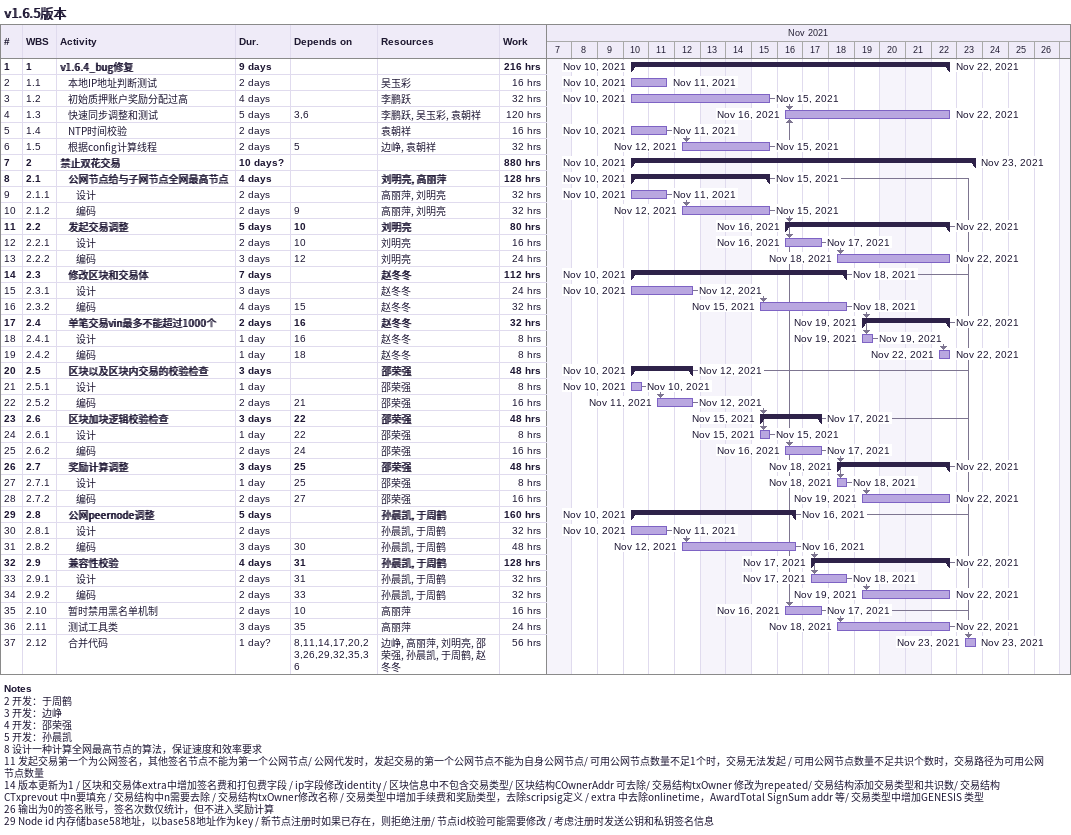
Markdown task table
v1.6.5版本

| ID | WBS | Task | Duration | Start | Finish | Predecessors | Resources | Work (h) |
|---|---|---|---|---|---|---|---|---|
| 1 | 1 | **v1.6.4_bug修复** | 9d | 2021-11-10 | 2021-11-22 |  |  | 216 |
| 2 | 1.1 | 本地IP地址判断测试 | 2d | 2021-11-10 | 2021-11-11 |  | 吴玉彩 | 16 |
| 3 | 1.2 | 初始质押账户奖励分配过高 | 4d | 2021-11-10 | 2021-11-15 |  | 李鹏跃 | 32 |
| 4 | 1.3 | 快速同步调整和测试 | 5d | 2021-11-16 | 2021-11-22 | 3, 6 | 李鹏跃, 吴玉彩, 袁朝祥 | 120 |
| 5 | 1.4 | NTP时间校验 | 2d | 2021-11-10 | 2021-11-11 |  | 袁朝祥 | 16 |
| 6 | 1.5 | 根据config计算线程 | 2d | 2021-11-12 | 2021-11-15 | 5 | 边峥, 袁朝祥 | 32 |
| 7 | 2 | **禁止双花交易** | 10d? | 2021-11-10 | 2021-11-23 |  |  | 880 |
| 8 | 2.1 | **公网节点给与子网节点全网最高节点** | 4d | 2021-11-10 | 2021-11-15 |  | 刘明亮, 高丽萍 | 128 |
| 9 | 2.1.1 | 设计 | 2d | 2021-11-10 | 2021-11-11 |  | 高丽萍, 刘明亮 | 32 |
| 10 | 2.1.2 | 编码 | 2d | 2021-11-12 | 2021-11-15 | 9 | 高丽萍, 刘明亮 | 32 |
| 11 | 2.2 | **发起交易调整** | 5d | 2021-11-16 | 2021-11-22 | 10 | 刘明亮 | 80 |
| 12 | 2.2.1 | 设计 | 2d | 2021-11-16 | 2021-11-17 | 10 | 刘明亮 | 16 |
| 13 | 2.2.2 | 编码 | 3d | 2021-11-18 | 2021-11-22 | 12 | 刘明亮 | 24 |
| 14 | 2.3 | **修改区块和交易体** | 7d | 2021-11-10 | 2021-11-18 |  | 赵冬冬 | 112 |
| 15 | 2.3.1 | 设计 | 3d | 2021-11-10 | 2021-11-12 |  | 赵冬冬 | 24 |
| 16 | 2.3.2 | 编码 | 4d | 2021-11-15 | 2021-11-18 | 15 | 赵冬冬 | 32 |
| 17 | 2.4 | **单笔交易vin最多不能超过1000个** | 2d | 2021-11-19 | 2021-11-22 | 16 | 赵冬冬 | 32 |
| 18 | 2.4.1 | 设计 | 1d | 2021-11-19 | 2021-11-19 | 16 | 赵冬冬 | 8 |
| 19 | 2.4.2 | 编码 | 1d | 2021-11-22 | 2021-11-22 | 18 | 赵冬冬 | 8 |
| 20 | 2.5 | **区块以及区块内交易的校验检查** | 3d | 2021-11-10 | 2021-11-12 |  | 邵荣强 | 48 |
| 21 | 2.5.1 | 设计 | 1d | 2021-11-10 | 2021-11-10 |  | 邵荣强 | 8 |
| 22 | 2.5.2 | 编码 | 2d | 2021-11-11 | 2021-11-12 | 21 | 邵荣强 | 16 |
| 23 | 2.6 | **区块加块逻辑校验检查** | 3d | 2021-11-15 | 2021-11-17 | 22 | 邵荣强 | 48 |
| 24 | 2.6.1 | 设计 | 1d | 2021-11-15 | 2021-11-15 | 22 | 邵荣强 | 8 |
| 25 | 2.6.2 | 编码 | 2d | 2021-11-16 | 2021-11-17 | 24 | 邵荣强 | 16 |
| 26 | 2.7 | **奖励计算调整** | 3d | 2021-11-18 | 2021-11-22 | 25 | 邵荣强 | 48 |
| 27 | 2.7.1 | 设计 | 1d | 2021-11-18 | 2021-11-18 | 25 | 邵荣强 | 8 |
| 28 | 2.7.2 | 编码 | 2d | 2021-11-19 | 2021-11-22 | 27 | 邵荣强 | 16 |
| 29 | 2.8 | **公网peernode调整** | 5d | 2021-11-10 | 2021-11-16 |  | 孙晨凯, 于周鹤 | 160 |
| 30 | 2.8.1 | 设计 | 2d | 2021-11-10 | 2021-11-11 |  | 孙晨凯, 于周鹤 | 32 |
| 31 | 2.8.2 | 编码 | 3d | 2021-11-12 | 2021-11-16 | 30 | 孙晨凯, 于周鹤 | 48 |
| 32 | 2.9 | **兼容性校验** | 4d | 2021-11-17 | 2021-11-22 | 31 | 孙晨凯, 于周鹤 | 128 |
| 33 | 2.9.1 | 设计 | 2d | 2021-11-17 | 2021-11-18 | 31 | 孙晨凯, 于周鹤 | 32 |
| 34 | 2.9.2 | 编码 | 2d | 2021-11-19 | 2021-11-22 | 33 | 孙晨凯, 于周鹤 | 32 |
| 35 | 2.10 | 暂时禁用黑名单机制 | 2d | 2021-11-16 | 2021-11-17 | 10 | 高丽萍 | 16 |
| 36 | 2.11 | 测试工具类 | 3d | 2021-11-18 | 2021-11-22 | 35 | 高丽萍 | 24 |
| 37 | 2.12 | 合并代码 | 1d? | 2021-11-23 | 2021-11-23 | 8, 11, 14, 17, 20, 23, 26, 29, 32, 35, 36 | 边峥, 高丽萍, 刘明亮, 邵荣强, 孙晨凯, 于周鹤, 赵冬冬 | 56 |

Notes
- 2: 开发：于周鹤
- 3: 开发：边峥
- 4: 开发：邵荣强
- 5: 开发：孙晨凯
- 8: 设计一种计算全网最高节点的算法，保证速度和效率要求
- 11: 发起交易第一个为公网签名，其他签名节点不能为第一个公网节点 / 公网代发时，发起交易的第一个公网节点不能为自身公网节点 / 可用公网节点数量不足1个时，交易无法发起 / 可用公网节点数量不足共识个数时，交易路径为可用公网节点数量
- 14: 版本更新为1 / 区块和交易体extra中增加签名费和打包费字段 / ip字段修改identity / 区块信息中不包含交易类型 / 区块结构 COwnerAddr 可去除 / 交易结构 txOwner 修改为repeated/ 交易结构 添加交易类型和共识数 / 交易结构 CTxprevout 中n要填充 / 交易结构中 n需要去除 / 交易结构 txOwner修改名称 / 交易类型中增加手续费和奖励类型，去除scripsig定义 / extra 中去除onlinetime，AwardTotal SignSum addr 等 / 交易类型中增加 GENESIS 类型
- 26: 输出为0的签名账号，签名次数仅统计，但不进入奖励计算
- 29: Node id 内存储base58地址，以base58地址作为key / 新节点注册时如果已存在，则拒绝注册 / 节点id校验可能需要修改 / 考虑注册时发送公钥和私钥签名信息
